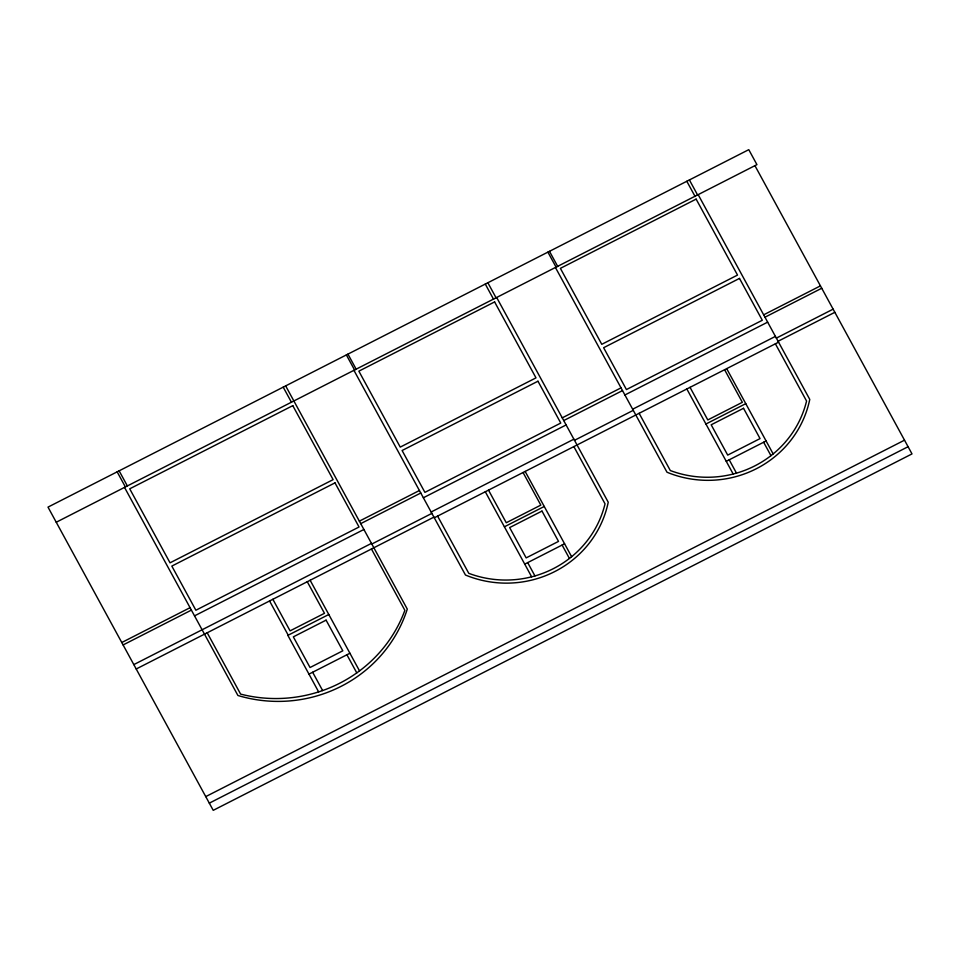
<?xml version="1.0" encoding="UTF-8"?>
<svg xmlns="http://www.w3.org/2000/svg" width="960" height="960" viewBox="0 0 960 960"><rect width="100%" height="100%" fill="white"/><g stroke="black" fill="none" stroke-linecap="round" stroke-linejoin="round"><path stroke-width="1.44" d="M56.244 522.24L756.936 164.64L748.776 149.664L48 507.12L213.228 810.336L912 453.912L754.932 165.66M359.364 521.148L419.424 490.512M763.668 314.832L820.44 285.876M121.776 642.516L190.068 607.68M562.248 417.84L621.024 387.864M764.964 317.208L821.736 288.252M123.108 644.94L191.388 610.116M360.72 523.644L420.78 493.008M563.736 420.564L622.512 390.588M423.372 497.76L566.124 424.944M624.9 394.968L767.652 322.152M194.532 615.864L363.9 529.476M431.136 512.004L573.888 439.188M632.664 409.212L775.416 336.396M133.812 664.608L371.472 543.372M574.5 440.316L633.276 410.34M371.82 544.02L431.88 513.384M776.352 338.112L833.124 309.156M778.068 341.268L834.84 312.312M136.212 668.988L433.92 517.128M434.28 517.788L778.572 342.18M328.788 614.496L287.856 635.376L318.648 691.896M504.396 526.8L544.248 506.472M705.924 424.008L745.776 403.668M308.964 674.124L349.908 653.244M524.724 564.12L564.576 543.792M726.252 461.316L766.104 440.988M205.752 796.608L904.512 440.172M209.316 803.148L908.076 446.712M698.304 194.892L809.76 399.408A104.112 100.896 2.2 0 1 666.996 472.224L555.552 267.708M689.4 179.952L697.704 195.192M686.808 181.272L695.112 196.512M775.38 343.8L806.568 401.04A102.204 99.036 2.2 0 1 670.308 470.544L639.12 413.304M726.684 368.64L773.148 453.912M724.596 369.708L742.356 402.312L707.796 419.94L690.036 387.336M763.644 442.248L770.952 455.664M729.216 459.804L736.476 473.136M686.832 388.968L733.176 474.024M549.48 251.328L557.784 266.568M547.896 252.132L556.2 267.372M496.776 297.684L608.232 502.212A104.112 100.896 2.2 0 1 465.468 575.028L354.024 370.5M487.872 282.756L496.176 297.996M485.28 284.064L493.584 299.316M573.852 446.604L605.04 503.832A102.204 99.036 2.2 0 1 468.78 573.336L437.592 516.108M525.156 471.444L571.62 556.704M523.056 472.512L540.828 505.116L506.268 522.744L488.508 490.14M562.116 545.04L569.424 558.456M527.688 562.608L534.948 575.928M485.304 491.772L531.648 576.816M347.952 354.12L356.256 369.36M346.368 354.924L354.672 370.164M285.66 385.896L407.28 609.096A135.48 131.28 2.2 0 1 237.912 695.484L124.524 487.404M283.212 387.144L291.456 402.264M371.448 549L404.868 610.32A137.34 133.08 2.2 0 1 240.612 694.104L207.204 632.784M310.14 580.272L359.532 670.896M307.272 581.736L324.48 613.308L290.076 630.864L272.868 599.292M346.908 654.768L356.784 672.888M312.648 672.252L322.632 690.564M269.568 600.972L288.216 635.196M119.136 470.832L127.368 485.952M117.156 471.852L125.388 486.96M494.604 301.92L358.86 371.16L400.248 447.108L535.992 377.868L494.604 301.92M696.132 199.116L560.388 268.356L601.776 344.316L737.52 275.076L696.132 199.116M292.788 405.648L129.72 488.82L170.04 562.824L333.12 479.64L292.788 405.648M334.992 482.868L171.828 566.088L195.876 610.236L359.04 527.004L334.992 482.868M537.96 381.216L402.096 450.516L424.908 492.36L560.76 423.06L537.96 381.216M739.488 278.412L603.624 347.712L626.436 389.568L762.288 320.268L739.488 278.412M326.088 620.148L293.34 636.852L310.044 667.524L342.804 650.808L326.088 620.148M541.992 511.08L509.652 527.58L526.164 557.892L558.516 541.392L541.992 511.08M743.532 408.288L711.18 424.788L727.704 455.1L760.044 438.6L743.532 408.288"/></g></svg>
